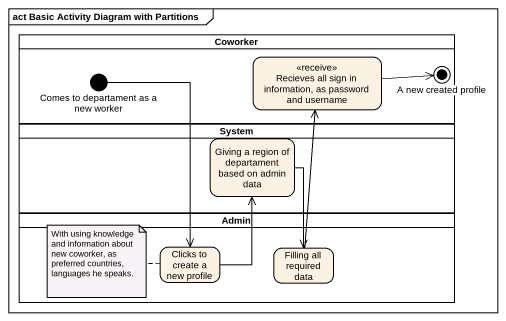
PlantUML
@startuml
mainframe act Basic Activity Diagram with Partitions
hide empty description
state Coworker <<partition>> {
  state "Comes to departament as a new worker" as Comes_to_departament_as_a <<start>>
  state "Recieves all sign in information, as password and username" as Recieves_all_sign_in <<receive>>
  state "A new created profile" as A_new_created_profile <<end>>
}
state System <<partition>> {
  state "Giving a region of departament based on admin data" as Giving_a_region_of
}
state Admin <<partition>> {
  state "Clicks to create a new profile" as Clicks_to_create_a_new
  state "Filling all required data" as Filling_all_required_data
}
Comes_to_departament_as_a --> Clicks_to_create_a_new
Recieves_all_sign_in -right-> A_new_created_profile
Giving_a_region_of --> Filling_all_required_data
Clicks_to_create_a_new -up-> Giving_a_region_of
Filling_all_required_data -up-> Recieves_all_sign_in
note left of Clicks_to_create_a_new : With using knowledge and information about new coworker, as preferred countries, languages he speaks.
@enduml
